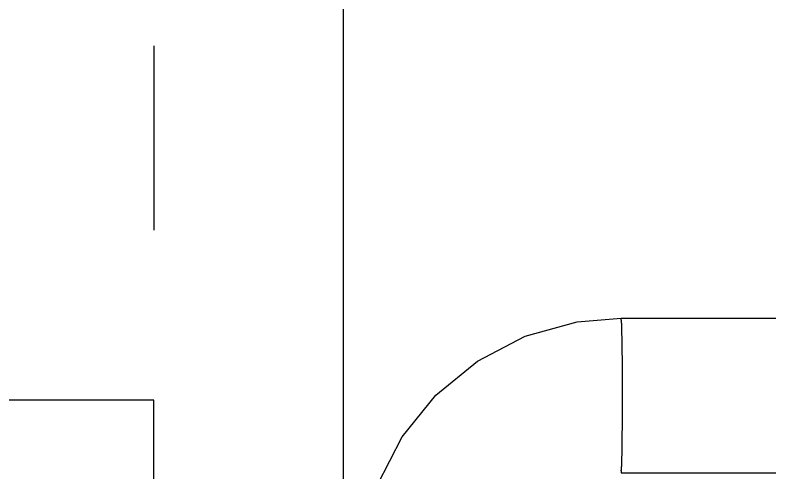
# Model space of a CAD drawing. Header units: millimetres. Extents: x 17886 to 18265, y -8727 to -7321.
# Drawn here: x 17969.26 to 17971.309, y -7869.371 to -7868.129 of the extents above; entities that cross this region are included whole.
import ezdxf

# ---------------------------------------------------------------- set-up
doc = ezdxf.new("R2010")
doc.units = ezdxf.units.MM
doc.linetypes.add('EPL_DASH', pattern=[1, 0.5, -0.5])
for name, color, linetype in [('2630754_DKREDXF_CONTINUOUS_LINE', 7, 'Continuous'), ('3884027_DKREDXF_CONTINUOUS_LINE', 7, 'Continuous'), ('vanjski i unutarnji zid', 7, 'Continuous')]:
    doc.layers.add(name, color=color, linetype=linetype)
doc.layers.add('CRTANJE', color=4, linetype='Continuous', lineweight=30)

msp = doc.modelspace()

# ---------------------------------------------------------------- linework, layer by layer
at = {"layer": '2630754_DKREDXF_CONTINUOUS_LINE', "color": 7, "linetype": 'EPL_DASH'}
msp.add_line((17969.6362, -7870.49946), (17969.6362, -7869.17446), dxfattribs=at)
at = {"layer": '3884027_DKREDXF_CONTINUOUS_LINE', "color": 6, "linetype": 'EPL_DASH'}
for p, q in [((17970.9052, -7868.95146), (17972.50071, -7868.95146)), ((17970.90519, -7869.37146), (17972.4082, -7869.37146))]:
    msp.add_line(p, q, dxfattribs=at)
msp.add_lwpolyline([(17970.1952, -7869.66146), (17970.20488, -7869.54456), (17970.24364, -7869.40373), (17970.31036, -7869.27381), (17970.40226, -7869.16031), (17970.51544, -7869.06801), (17970.64514, -7869.00081), (17970.7859, -7868.96155), (17970.90526, -7868.95146)], dxfattribs=at)
msp.add_arc((17967.97631, -7869.06472), 2.93203, 1.00768, 1.52013, dxfattribs=at)
for points, knots in [([(17970.90732, -7868.98694), (17970.90718, -7868.98186), (17970.90674, -7868.97335), (17970.90679, -7868.96143), (17970.90538, -7868.95618), (17970.906, -7868.95151), (17970.9052, -7868.95146)], [0, 0, 0, 0, 0.4286366, 0.7413159, 0.9328598, 1, 1, 1, 1]), ([(17970.90742, -7869.33199), (17970.90798, -7869.30962), (17970.90938, -7869.20334), (17970.90941, -7869.09704), (17970.90789, -7869.01316)], [0, 0, 0, 0, 0.2106077, 1, 1, 1, 1]), ([(17970.90665, -7869.3556), (17970.90672, -7869.35395), (17970.90704, -7869.34608), (17970.90726, -7869.33821), (17970.90742, -7869.33199)], [0, 0, 0, 0, 0.2101419, 1, 1, 1, 1]), ([(17970.9052, -7869.37146), (17970.90656, -7869.37145), (17970.90494, -7869.36297), (17970.90648, -7869.35955), (17970.90665, -7869.3556)], [0, 0, 0, 0, 0.2565772, 1, 1, 1, 1])]:
    msp.add_open_spline(points, degree=3, knots=knots, dxfattribs=at)
at = {"layer": 'CRTANJE', "lineweight": 30}
msp.add_lwpolyline([(17970.15118, -7879.70246), (17970.15118, -7855.01246), (17968.05118, -7855.01246), (17968.05118, -7879.70246)], close=True, dxfattribs=at)
at = {"layer": 'vanjski i unutarnji zid', "color": 0, "linetype": 'EPL_DASH'}
msp.add_lwpolyline([(17969.1362, -7869.17446), (17969.1362, -7858.71246, -0.4142136), (17969.4362, -7858.41246), (17981.70617, -7858.41246), (17981.45617, -7858.91246), (17969.9362, -7858.91246, 0.4142136), (17969.6362, -7859.21246), (17969.6362, -7869.17446)], format="xyb", close=True, dxfattribs=at)

doc.saveas('drawing.dxf')
